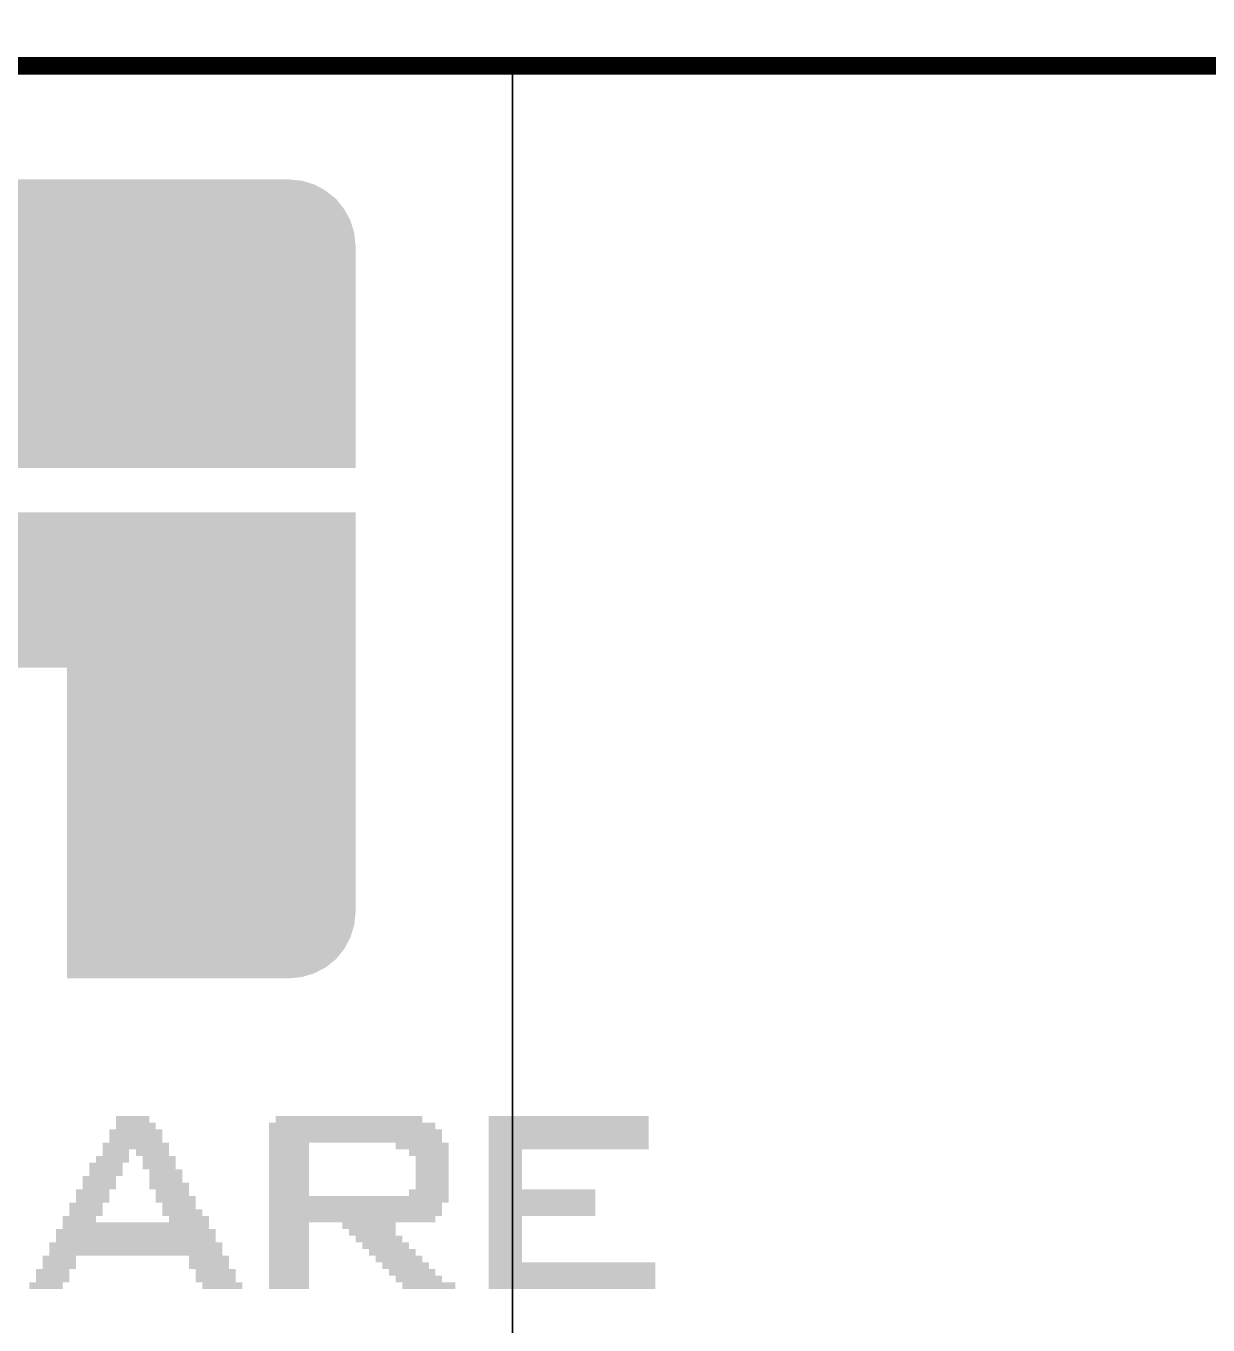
# Model space of a CAD drawing. Extents: x 183 to 1008, y 302 to 1008.
# Drawn here: x 509.35 to 522.88, y 748.45 to 763.32 of the extents above; entities that cross this region are included whole.
import ezdxf

# ---------------------------------------------------------------- set-up
doc = ezdxf.new("R2010")
doc.units = 0
doc.layers.get('0').update_dxf_attribs({"linetype": 'CONTINUOUS'})
doc.layers.get('DEFPOINTS').update_dxf_attribs({"linetype": 'CONTINUOUS'})
doc.layers.add('MASK_BOTTOM_ART', color=5, linetype='CONTINUOUS')
doc.layers.add('SILK_BOTTOM_ART', color=12, linetype='CONTINUOUS')
doc.styles.get("Standard").update_dxf_attribs({"font": 'txt.shx', "bigfont": 'whgtxt.shx'})
doc.dimstyles.get("Standard").update_dxf_attribs({"dimtxt": 0.18, "dimasz": 0.18, "dimexe": 0.18, "dimexo": 0.0625, "dimgap": 0.09, "dimtad": 0, "dimtih": 1, "dimtoh": 1, "dimdec": 4, "dimzin": 0, "dimtxsty": 'STANDARD', "dimcen": 0.09, "dimazin": 3, "dimtfac": 1, "dimtdec": 4, "dimtofl": 0, "dimtmove": 0, "dimatfit": 3, "dimtolj": 1, "dimtzin": 0})

# ---------------------------------------------------------------- blocks, each defined once
blk = doc.blocks.new('*D53')
at = {"color": 0, "linetype": 'CONTINUOUS'}
for p, q in [((439.916, 761.429), (439.916, 764.5)), ((589.916, 761.429), (589.916, 764.5)), ((440.096, 764.32), (514.301, 764.32)), ((589.736, 764.32), (515.531, 764.32))]:
    blk.add_line(p, q, dxfattribs=at)
for points in [[(440.096, 764.35), (440.096, 764.29), (439.916, 764.32)], [(589.736, 764.35), (589.736, 764.29), (589.916, 764.32)]]:
    blk.add_solid(points, dxfattribs=at)
at = {"layer": 'DEFPOINTS', "color": 0, "linetype": 'CONTINUOUS'}
for p in [(589.916, 764.32), (439.916, 761.367), (589.916, 761.367)]:
    blk.add_point(p, dxfattribs=at)
at = {"color": 0, "linetype": 'CONTINUOUS', "insert": (514.916, 764.32), "char_height": 0.18, "attachment_point": 5}
blk.add_mtext('\\A1;150.0000', dxfattribs=at)

msp = doc.modelspace()

# ---------------------------------------------------------------- linework, layer by layer
msp.add_line((514.91635, 762.86383), (514.91635, 737.86383))
at = {"layer": 'MASK_BOTTOM_ART', "const_width": 0.2}
msp.add_lwpolyline([(589.91635, 740.61383), (589.91635, 738.86383), (588.91635, 737.86383), (440.91635, 737.86383), (439.91635, 738.86383), (439.91635, 761.86383), (440.91635, 762.86383), (588.91635, 762.86383), (589.91635, 761.86383), (589.91635, 740.61383)], dxfattribs=at)
at = {"layer": 'SILK_BOTTOM_ART', "const_width": 0.2}
msp.add_lwpolyline([(589.91635, 740.61383), (589.91635, 738.86383), (588.91635, 737.86383), (440.91635, 737.86383), (439.91635, 738.86383), (439.91635, 761.86383), (440.91635, 762.86383), (588.91635, 762.86383), (589.91635, 761.86383), (589.91635, 740.61383)], dxfattribs=at)
at = {"layer": 'SILK_BOTTOM_ART'}
for points in [[(512.65045, 761.50543), (512.50565, 761.54863), (504.44626, 761.50543), (504.58845, 761.54863)], [(512.50565, 761.54863), (512.35835, 761.56383), (504.58845, 761.54863), (504.73835, 761.56383)], [(512.89685, 761.34033), (512.77996, 761.43433), (504.19986, 761.34033), (504.31415, 761.43433)], [(512.77996, 761.43433), (512.77995, 761.43433), (504.31415, 761.43433), (504.31416, 761.43433)], [(512.77995, 761.43433), (512.65046, 761.50543), (504.31416, 761.43433), (504.44625, 761.50543)], [(512.65046, 761.50543), (512.65045, 761.50543), (504.44625, 761.50543), (504.44626, 761.50543)], [(513.06195, 761.09393), (512.99086, 761.22343), (504.03475, 761.09393), (504.10335, 761.22343)], [(512.99085, 761.22343), (512.89686, 761.34033), (504.10335, 761.22343), (504.19985, 761.34033)], [(512.89686, 761.34033), (512.89685, 761.34033), (504.19985, 761.34033), (504.19986, 761.34033)], [(513.10515, 760.94913), (513.06196, 761.09393), (503.99155, 760.94913), (504.03475, 761.09393)], [(513.12035, 760.80183), (513.10516, 760.94913), (503.97635, 760.80183), (503.99155, 760.94913)], [(513.12035, 758.26185), (513.12035, 760.80183), (503.97635, 758.26185), (503.97635, 760.80183)], [(507.02437, 758.26183), (513.12035, 758.26185), (503.97635, 758.26183), (503.97635, 758.26185)], [(513.12034, 757.75381), (513.12033, 757.75383), (507.53235, 757.75381), (513.12033, 757.75383)], [(513.12034, 755.97583), (513.12034, 757.75381), (507.53237, 755.97583), (507.53235, 757.75381)], [(513.12034, 755.97581), (513.12034, 755.97583), (509.81835, 755.97581), (507.53237, 755.97583)], [(513.12035, 753.18183), (513.12034, 755.97581), (509.81837, 753.18183), (509.81835, 755.97581)], [(513.10515, 753.03193), (513.12035, 753.18183), (509.81837, 753.03193), (509.81837, 753.18183)], [(513.06196, 752.88973), (513.10515, 753.03193), (509.81837, 752.88973), (509.81837, 753.03193)], [(512.99086, 752.75763), (513.06196, 752.88973), (509.81837, 752.75763), (509.81837, 752.88973)], [(512.89686, 752.64083), (512.99086, 752.75763), (509.81837, 752.64083), (509.81837, 752.75763)], [(512.77995, 752.54683), (512.89686, 752.64083), (509.81837, 752.54683), (509.81837, 752.64083)], [(512.65046, 752.47823), (512.77995, 752.54683), (509.81837, 752.47823), (509.81837, 752.54683)], [(512.50566, 752.43503), (512.65046, 752.47823), (509.81837, 752.43503), (509.81837, 752.47823)], [(512.35835, 752.41983), (512.50566, 752.43503), (509.81837, 752.41983), (509.81837, 752.43503)], [(510.75813, 750.84501), (510.75813, 750.84503), (510.37715, 750.84501), (510.75813, 750.84503)], [(510.75813, 750.76883), (510.75813, 750.84501), (510.37717, 750.76883), (510.37715, 750.84501)], [(513.88233, 750.84501), (513.88233, 750.84503), (512.20595, 750.84501), (513.88233, 750.84503)], [(513.88233, 750.76883), (513.88233, 750.84501), (512.20597, 750.76883), (512.20595, 750.84501)], [(516.47313, 750.84501), (516.47313, 750.84503), (514.64185, 750.84501), (516.47313, 750.84503)], [(516.47313, 750.76883), (516.47313, 750.84501), (514.64187, 750.76883), (514.64185, 750.84501)], [(510.91053, 750.69261), (510.91053, 750.69263), (510.30095, 750.69261), (510.91053, 750.69263)], [(510.91053, 750.61643), (510.91053, 750.69261), (510.30097, 750.61643), (510.30095, 750.69261)], [(510.83433, 750.76881), (510.83433, 750.76883), (510.37715, 750.76881), (510.83433, 750.76883)], [(510.83433, 750.69263), (510.83433, 750.76881), (510.37717, 750.69263), (510.37715, 750.76881)], [(514.03473, 750.76881), (514.03473, 750.76883), (512.12975, 750.76881), (514.03473, 750.76883)], [(514.03473, 750.69263), (514.03473, 750.76881), (512.12977, 750.69263), (512.12975, 750.76881)], [(514.11093, 750.69261), (514.11093, 750.69263), (512.12975, 750.69261), (514.11093, 750.69263)], [(514.11093, 750.61643), (514.11093, 750.69261), (512.12977, 750.61643), (512.12975, 750.69261)], [(516.47313, 750.76881), (516.47313, 750.76883), (514.64185, 750.76881), (516.47313, 750.76883)], [(516.47313, 750.69263), (516.47313, 750.76881), (514.64187, 750.69263), (514.64185, 750.76881)], [(516.47313, 750.69261), (516.47313, 750.69263), (514.64185, 750.69261), (516.47313, 750.69263)], [(516.47313, 750.61643), (516.47313, 750.69261), (514.64187, 750.61643), (514.64185, 750.69261)], [(510.98673, 750.54021), (510.98673, 750.54023), (510.22475, 750.54021), (510.98673, 750.54023)], [(510.98673, 750.46403), (510.98673, 750.54021), (510.22477, 750.46403), (510.22475, 750.54021)], [(510.91053, 750.61641), (510.91053, 750.61643), (510.30095, 750.61641), (510.91053, 750.61643)], [(510.91053, 750.54023), (510.91053, 750.61641), (510.30097, 750.54023), (510.30095, 750.61641)], [(514.11093, 750.61641), (514.11093, 750.61643), (512.12975, 750.61641), (514.11093, 750.61643)], [(514.11093, 750.54023), (514.11093, 750.61641), (512.12977, 750.54023), (512.12975, 750.61641)], [(512.58693, 750.54021), (512.58693, 750.54023), (512.12975, 750.54021), (512.58693, 750.54023)], [(512.58693, 750.46403), (512.58693, 750.54021), (512.12977, 750.46403), (512.12975, 750.54021)], [(514.18713, 750.54021), (514.18713, 750.54023), (513.57755, 750.54021), (514.18713, 750.54023)], [(514.18713, 750.46403), (514.18713, 750.54021), (513.57757, 750.46403), (513.57755, 750.54021)], [(516.47313, 750.61641), (516.47313, 750.61643), (514.64185, 750.61641), (516.47313, 750.61643)], [(516.47313, 750.54023), (516.47313, 750.61641), (514.64187, 750.54023), (514.64185, 750.61641)], [(516.47313, 750.54021), (516.47313, 750.54023), (514.64185, 750.54021), (516.47313, 750.54023)], [(516.47313, 750.46403), (516.47313, 750.54021), (514.64187, 750.46403), (514.64185, 750.54021)], [(510.52703, 750.38781), (510.52703, 750.38783), (510.14855, 750.38781), (510.52703, 750.38783)], [(510.52703, 750.31163), (510.52703, 750.38781), (510.14857, 750.31163), (510.14855, 750.38781)], [(510.52703, 750.46401), (510.52703, 750.46403), (510.22475, 750.46401), (510.52703, 750.46403)], [(510.52703, 750.38783), (510.52703, 750.46401), (510.22477, 750.38783), (510.22475, 750.46401)], [(510.98673, 750.46401), (510.98673, 750.46403), (510.60575, 750.46401), (510.98673, 750.46403)], [(510.98673, 750.38783), (510.98673, 750.46401), (510.60577, 750.38783), (510.60575, 750.46401)], [(511.06293, 750.38781), (511.06293, 750.38783), (510.68195, 750.38781), (511.06293, 750.38783)], [(511.06293, 750.31163), (511.06293, 750.38781), (510.68197, 750.31163), (510.68195, 750.38781)], [(512.58693, 750.46401), (512.58693, 750.46403), (512.12975, 750.46401), (512.58693, 750.46403)], [(512.58693, 750.38783), (512.58693, 750.46401), (512.12977, 750.38783), (512.12975, 750.46401)], [(512.58693, 750.38781), (512.58693, 750.38783), (512.12975, 750.38781), (512.58693, 750.38783)], [(512.58693, 750.31163), (512.58693, 750.38781), (512.12977, 750.31163), (512.12975, 750.38781)], [(514.18713, 750.46401), (514.18713, 750.46403), (513.72995, 750.46401), (514.18713, 750.46403)], [(514.18713, 750.38783), (514.18713, 750.46401), (513.72997, 750.38783), (513.72995, 750.46401)], [(514.18713, 750.38781), (514.18713, 750.38783), (513.80615, 750.38781), (514.18713, 750.38783)], [(514.18713, 750.31163), (514.18713, 750.38781), (513.80617, 750.31163), (513.80615, 750.38781)], [(515.02533, 750.46401), (515.02533, 750.46403), (514.64185, 750.46401), (515.02533, 750.46403)], [(515.02533, 750.38783), (515.02533, 750.46401), (514.64187, 750.38783), (514.64185, 750.46401)], [(515.02533, 750.38781), (515.02533, 750.38783), (514.64185, 750.38781), (515.02533, 750.38783)], [(515.02533, 750.31163), (515.02533, 750.38781), (514.64187, 750.31163), (514.64185, 750.38781)], [(510.45333, 750.31161), (510.45333, 750.31163), (510.07235, 750.31161), (510.45333, 750.31163)], [(510.45333, 750.23543), (510.45333, 750.31161), (510.07237, 750.23543), (510.07235, 750.31161)], [(510.45333, 750.23541), (510.45333, 750.23543), (510.07235, 750.23541), (510.45333, 750.23543)], [(510.45333, 750.15673), (510.45333, 750.23541), (510.07237, 750.15673), (510.07235, 750.23541)], [(511.06293, 750.31161), (511.06293, 750.31163), (510.68195, 750.31161), (511.06293, 750.31163)], [(511.06293, 750.23543), (511.06293, 750.31161), (510.68197, 750.23543), (510.68195, 750.31161)], [(511.13913, 750.23541), (511.13913, 750.23543), (510.75815, 750.23541), (511.13913, 750.23543)], [(511.13913, 750.15673), (511.13913, 750.23541), (510.75817, 750.15673), (510.75815, 750.23541)], [(512.58693, 750.31161), (512.58693, 750.31163), (512.12975, 750.31161), (512.58693, 750.31163)], [(512.58693, 750.23543), (512.58693, 750.31161), (512.12977, 750.23543), (512.12975, 750.31161)], [(512.58693, 750.23541), (512.58693, 750.23543), (512.12975, 750.23541), (512.58693, 750.23543)], [(512.58693, 750.15673), (512.58693, 750.23541), (512.12977, 750.15673), (512.12975, 750.23541)], [(514.18713, 750.31161), (514.18713, 750.31163), (513.80615, 750.31161), (514.18713, 750.31163)], [(514.18713, 750.23543), (514.18713, 750.31161), (513.80617, 750.23543), (513.80615, 750.31161)], [(514.18713, 750.23541), (514.18713, 750.23543), (513.80615, 750.23541), (514.18713, 750.23543)], [(514.18713, 750.15673), (514.18713, 750.23541), (513.80617, 750.15673), (513.80615, 750.23541)], [(515.02533, 750.31161), (515.02533, 750.31163), (514.64185, 750.31161), (515.02533, 750.31163)], [(515.02533, 750.23543), (515.02533, 750.31161), (514.64187, 750.23543), (514.64185, 750.31161)], [(515.02533, 750.23541), (515.02533, 750.23543), (514.64185, 750.23541), (515.02533, 750.23543)], [(515.02533, 750.15673), (515.02533, 750.23541), (514.64187, 750.15673), (514.64185, 750.23541)], [(510.37713, 750.15671), (510.37713, 750.15673), (509.99615, 750.15671), (510.37713, 750.15673)], [(510.37713, 750.08303), (510.37713, 750.15671), (509.99617, 750.08303), (509.99615, 750.15671)], [(510.37713, 750.08301), (510.37713, 750.08303), (509.99615, 750.08301), (510.37713, 750.08303)], [(510.37713, 750.00683), (510.37713, 750.08301), (509.99617, 750.00683), (509.99615, 750.08301)], [(511.13913, 750.15671), (511.13913, 750.15673), (510.75815, 750.15671), (511.13913, 750.15673)], [(511.13913, 750.08303), (511.13913, 750.15671), (510.75817, 750.08303), (510.75815, 750.15671)], [(511.21533, 750.08301), (511.21533, 750.08303), (510.75815, 750.08301), (511.21533, 750.08303)], [(511.21533, 750.00683), (511.21533, 750.08301), (510.75817, 750.00683), (510.75815, 750.08301)], [(512.58693, 750.15671), (512.58693, 750.15673), (512.12975, 750.15671), (512.58693, 750.15673)], [(512.58693, 750.08303), (512.58693, 750.15671), (512.12977, 750.08303), (512.12975, 750.15671)], [(512.58693, 750.08301), (512.58693, 750.08303), (512.12975, 750.08301), (512.58693, 750.08303)], [(512.58693, 750.00683), (512.58693, 750.08301), (512.12977, 750.00683), (512.12975, 750.08301)], [(514.18713, 750.15671), (514.18713, 750.15673), (513.80615, 750.15671), (514.18713, 750.15673)], [(514.18713, 750.08303), (514.18713, 750.15671), (513.80617, 750.08303), (513.80615, 750.15671)], [(514.18713, 750.08301), (514.18713, 750.08303), (513.80615, 750.08301), (514.18713, 750.08303)], [(514.18713, 750.00683), (514.18713, 750.08301), (513.80617, 750.00683), (513.80615, 750.08301)], [(515.02533, 750.15671), (515.02533, 750.15673), (514.64185, 750.15671), (515.02533, 750.15673)], [(515.02533, 750.08303), (515.02533, 750.15671), (514.64187, 750.08303), (514.64185, 750.15671)], [(515.02533, 750.08301), (515.02533, 750.08303), (514.64185, 750.08301), (515.02533, 750.08303)], [(515.02533, 750.00683), (515.02533, 750.08301), (514.64187, 750.00683), (514.64185, 750.08301)], [(510.30093, 750.00681), (510.30093, 750.00683), (509.91995, 750.00681), (510.30093, 750.00683)], [(510.30093, 749.93063), (510.30093, 750.00681), (509.91997, 749.93063), (509.91995, 750.00681)], [(510.30093, 749.93061), (510.30093, 749.93063), (509.91995, 749.93061), (510.30093, 749.93063)], [(510.30093, 749.85443), (510.30093, 749.93061), (509.91997, 749.85443), (509.91995, 749.93061)], [(511.21533, 750.00681), (511.21533, 750.00683), (510.83435, 750.00681), (511.21533, 750.00683)], [(511.21533, 749.93063), (511.21533, 750.00681), (510.83437, 749.93063), (510.83435, 750.00681)], [(511.29153, 749.93061), (511.29153, 749.93063), (510.83435, 749.93061), (511.29153, 749.93063)], [(511.29153, 749.85443), (511.29153, 749.93061), (510.83437, 749.85443), (510.83435, 749.93061)], [(512.58693, 750.00681), (512.58693, 750.00683), (512.12975, 750.00681), (512.58693, 750.00683)], [(512.58693, 749.93063), (512.58693, 750.00681), (512.12977, 749.93063), (512.12975, 750.00681)], [(514.18713, 749.93061), (514.18713, 749.93063), (512.12975, 749.93061), (514.18713, 749.93063)], [(514.18713, 749.85443), (514.18713, 749.93061), (512.12977, 749.85443), (512.12975, 749.93061)], [(514.18713, 750.00681), (514.18713, 750.00683), (513.72995, 750.00681), (514.18713, 750.00683)], [(514.18713, 749.93063), (514.18713, 750.00681), (513.72997, 749.93063), (513.72995, 750.00681)], [(515.86353, 750.00681), (515.86353, 750.00683), (514.64185, 750.00681), (515.86353, 750.00683)], [(515.86353, 749.93063), (515.86353, 750.00681), (514.64187, 749.93063), (514.64185, 750.00681)], [(515.86353, 749.93061), (515.86353, 749.93063), (514.64185, 749.93061), (515.86353, 749.93063)], [(515.86353, 749.85443), (515.86353, 749.93061), (514.64187, 749.85443), (514.64185, 749.93061)], [(510.22473, 749.85441), (510.22473, 749.85443), (509.84375, 749.85441), (510.22473, 749.85443)], [(510.22473, 749.77823), (510.22473, 749.85441), (509.84377, 749.77823), (509.84375, 749.85441)], [(510.22473, 749.77821), (510.22473, 749.77823), (509.84375, 749.77821), (510.22473, 749.77823)], [(510.22473, 749.70203), (510.22473, 749.77821), (509.84377, 749.70203), (509.84375, 749.77821)], [(511.29153, 749.85441), (511.29153, 749.85443), (510.91055, 749.85441), (511.29153, 749.85443)], [(511.29153, 749.77823), (511.29153, 749.85441), (510.91057, 749.77823), (510.91055, 749.85441)], [(511.36773, 749.77821), (511.36773, 749.77823), (510.91055, 749.77821), (511.36773, 749.77823)], [(511.36773, 749.70203), (511.36773, 749.77821), (510.91057, 749.70203), (510.91055, 749.77821)], [(514.11093, 749.85441), (514.11093, 749.85443), (512.12975, 749.85441), (514.11093, 749.85443)], [(514.11093, 749.77823), (514.11093, 749.85441), (512.12977, 749.77823), (512.12975, 749.85441)], [(514.11093, 749.77821), (514.11093, 749.77823), (512.12975, 749.77821), (514.11093, 749.77823)], [(514.11093, 749.70203), (514.11093, 749.77821), (512.12977, 749.70203), (512.12975, 749.77821)], [(515.86353, 749.85441), (515.86353, 749.85443), (514.64185, 749.85441), (515.86353, 749.85443)], [(515.86353, 749.77823), (515.86353, 749.85441), (514.64187, 749.77823), (514.64185, 749.85441)], [(515.86353, 749.77821), (515.86353, 749.77823), (514.64185, 749.77821), (515.86353, 749.77823)], [(515.86353, 749.70203), (515.86353, 749.77821), (514.64187, 749.70203), (514.64185, 749.77821)], [(510.14853, 749.70201), (510.14853, 749.70203), (509.76755, 749.70201), (510.14853, 749.70203)], [(510.14853, 749.62583), (510.14853, 749.70201), (509.76757, 749.62583), (509.76755, 749.70201)], [(511.44393, 749.62581), (511.44393, 749.62583), (509.76755, 749.62581), (511.44393, 749.62583)], [(511.44393, 749.54963), (511.44393, 749.62581), (509.76757, 749.54963), (509.76755, 749.62581)], [(511.44393, 749.70201), (511.44393, 749.70203), (510.98675, 749.70201), (511.44393, 749.70203)], [(511.44393, 749.62583), (511.44393, 749.70201), (510.98677, 749.62583), (510.98675, 749.70201)], [(514.03473, 749.70201), (514.03473, 749.70203), (512.12975, 749.70201), (514.03473, 749.70203)], [(514.03473, 749.62583), (514.03473, 749.70201), (512.12977, 749.62583), (512.12975, 749.70201)], [(512.58693, 749.62581), (512.58693, 749.62583), (512.12975, 749.62581), (512.58693, 749.62583)], [(512.58693, 749.54963), (512.58693, 749.62581), (512.12977, 749.54963), (512.12975, 749.62581)], [(513.57753, 749.62581), (513.57753, 749.62583), (512.96795, 749.62581), (513.57753, 749.62583)], [(513.57753, 749.54963), (513.57753, 749.62581), (512.96797, 749.54963), (512.96795, 749.62581)], [(515.02533, 749.70201), (515.02533, 749.70203), (514.64185, 749.70201), (515.02533, 749.70203)], [(515.02533, 749.62583), (515.02533, 749.70201), (514.64187, 749.62583), (514.64185, 749.70201)], [(515.02533, 749.62581), (515.02533, 749.62583), (514.64185, 749.62581), (515.02533, 749.62583)], [(515.02533, 749.54963), (515.02533, 749.62581), (514.64187, 749.54963), (514.64185, 749.62581)], [(511.52013, 749.54961), (511.52013, 749.54963), (509.69135, 749.54961), (511.52013, 749.54963)], [(511.52013, 749.47343), (511.52013, 749.54961), (509.69137, 749.47343), (509.69135, 749.54961)], [(511.52013, 749.47341), (511.52013, 749.47343), (509.69135, 749.47341), (511.52013, 749.47343)], [(511.52013, 749.39723), (511.52013, 749.47341), (509.69137, 749.39723), (509.69135, 749.47341)], [(512.58693, 749.54961), (512.58693, 749.54963), (512.12975, 749.54961), (512.58693, 749.54963)], [(512.58693, 749.47343), (512.58693, 749.54961), (512.12977, 749.47343), (512.12975, 749.54961)], [(512.58693, 749.47341), (512.58693, 749.47343), (512.12975, 749.47341), (512.58693, 749.47343)], [(512.58693, 749.39723), (512.58693, 749.47341), (512.12977, 749.39723), (512.12975, 749.47341)], [(513.57753, 749.54961), (513.57753, 749.54963), (513.04415, 749.54961), (513.57753, 749.54963)], [(513.57753, 749.47343), (513.57753, 749.54961), (513.04417, 749.47343), (513.04415, 749.54961)], [(513.65373, 749.47341), (513.65373, 749.47343), (513.12035, 749.47341), (513.65373, 749.47343)], [(513.65373, 749.39723), (513.65373, 749.47341), (513.12037, 749.39723), (513.12035, 749.47341)], [(515.02533, 749.54961), (515.02533, 749.54963), (514.64185, 749.54961), (515.02533, 749.54963)], [(515.02533, 749.47343), (515.02533, 749.54961), (514.64187, 749.47343), (514.64185, 749.54961)], [(515.02533, 749.47341), (515.02533, 749.47343), (514.64185, 749.47341), (515.02533, 749.47343)], [(515.02533, 749.39723), (515.02533, 749.47341), (514.64187, 749.39723), (514.64185, 749.47341)], [(511.59633, 749.39721), (511.59633, 749.39723), (509.61515, 749.39721), (511.59633, 749.39723)], [(511.59633, 749.32103), (511.59633, 749.39721), (509.61517, 749.32103), (509.61515, 749.39721)], [(511.59633, 749.32101), (511.59633, 749.32103), (509.61515, 749.32101), (511.59633, 749.32103)], [(511.59633, 749.24483), (511.59633, 749.32101), (509.61517, 749.24483), (509.61515, 749.32101)], [(512.58693, 749.39721), (512.58693, 749.39723), (512.12975, 749.39721), (512.58693, 749.39723)], [(512.58693, 749.32103), (512.58693, 749.39721), (512.12977, 749.32103), (512.12975, 749.39721)], [(512.58693, 749.32101), (512.58693, 749.32103), (512.12975, 749.32101), (512.58693, 749.32103)], [(512.58693, 749.24483), (512.58693, 749.32101), (512.12977, 749.24483), (512.12975, 749.32101)], [(513.72993, 749.39721), (513.72993, 749.39723), (513.19655, 749.39721), (513.72993, 749.39723)], [(513.72993, 749.32103), (513.72993, 749.39721), (513.19657, 749.32103), (513.19655, 749.39721)], [(513.80613, 749.32101), (513.80613, 749.32103), (513.27275, 749.32101), (513.80613, 749.32103)], [(513.80613, 749.24483), (513.80613, 749.32101), (513.27277, 749.24483), (513.27275, 749.32101)], [(515.02533, 749.39721), (515.02533, 749.39723), (514.64185, 749.39721), (515.02533, 749.39723)], [(515.02533, 749.32103), (515.02533, 749.39721), (514.64187, 749.32103), (514.64185, 749.39721)], [(515.02533, 749.32101), (515.02533, 749.32103), (514.64185, 749.32101), (515.02533, 749.32103)], [(515.02533, 749.24483), (515.02533, 749.32101), (514.64187, 749.24483), (514.64185, 749.32101)], [(509.91993, 749.24481), (509.91993, 749.24483), (509.53895, 749.24481), (509.91993, 749.24483)], [(509.91993, 749.16863), (509.91993, 749.24481), (509.53897, 749.16863), (509.53895, 749.24481)], [(509.91993, 749.16861), (509.91993, 749.16863), (509.53895, 749.16861), (509.91993, 749.16863)], [(509.91993, 749.09243), (509.91993, 749.16861), (509.53897, 749.09243), (509.53895, 749.16861)], [(511.67253, 749.24481), (511.67253, 749.24483), (511.21535, 749.24481), (511.67253, 749.24483)], [(511.67253, 749.16863), (511.67253, 749.24481), (511.21537, 749.16863), (511.21535, 749.24481)], [(511.67253, 749.16861), (511.67253, 749.16863), (511.21535, 749.16861), (511.67253, 749.16863)], [(511.67253, 749.09243), (511.67253, 749.16861), (511.21537, 749.09243), (511.21535, 749.16861)], [(512.58693, 749.24481), (512.58693, 749.24483), (512.12975, 749.24481), (512.58693, 749.24483)], [(512.58693, 749.16863), (512.58693, 749.24481), (512.12977, 749.16863), (512.12975, 749.24481)], [(512.58693, 749.16861), (512.58693, 749.16863), (512.12975, 749.16861), (512.58693, 749.16863)], [(512.58693, 749.09243), (512.58693, 749.16861), (512.12977, 749.09243), (512.12975, 749.16861)], [(513.88233, 749.24481), (513.88233, 749.24483), (513.34895, 749.24481), (513.88233, 749.24483)], [(513.88233, 749.16863), (513.88233, 749.24481), (513.34897, 749.16863), (513.34895, 749.24481)], [(513.95853, 749.16861), (513.95853, 749.16863), (513.42515, 749.16861), (513.95853, 749.16863)], [(513.95853, 749.09243), (513.95853, 749.16861), (513.42517, 749.09243), (513.42515, 749.16861)], [(515.02533, 749.24481), (515.02533, 749.24483), (514.64185, 749.24481), (515.02533, 749.24483)], [(515.02533, 749.16863), (515.02533, 749.24481), (514.64187, 749.16863), (514.64185, 749.24481)], [(516.54933, 749.16861), (516.54933, 749.16863), (514.64185, 749.16861), (516.54933, 749.16863)], [(516.54933, 749.09243), (516.54933, 749.16861), (514.64187, 749.09243), (514.64185, 749.16861)], [(509.84373, 749.09241), (509.84373, 749.09243), (509.46275, 749.09241), (509.84373, 749.09243)], [(509.84373, 749.01623), (509.84373, 749.09241), (509.46277, 749.01623), (509.46275, 749.09241)], [(511.74873, 749.09241), (511.74873, 749.09243), (511.29155, 749.09241), (511.74873, 749.09243)], [(511.74873, 749.01623), (511.74873, 749.09241), (511.29157, 749.01623), (511.29155, 749.09241)], [(512.58693, 749.09241), (512.58693, 749.09243), (512.12975, 749.09241), (512.58693, 749.09243)], [(512.58693, 749.01623), (512.58693, 749.09241), (512.12977, 749.01623), (512.12975, 749.09241)], [(514.03473, 749.09241), (514.03473, 749.09243), (513.50135, 749.09241), (514.03473, 749.09243)], [(514.03473, 749.01623), (514.03473, 749.09241), (513.50137, 749.01623), (513.50135, 749.09241)], [(516.54933, 749.09241), (516.54933, 749.09243), (514.64185, 749.09241), (516.54933, 749.09243)], [(516.54933, 749.01623), (516.54933, 749.09241), (514.64187, 749.01623), (514.64185, 749.09241)], [(509.76753, 748.94001), (509.76753, 748.94003), (509.38655, 748.94001), (509.76753, 748.94003)], [(509.76753, 748.86383), (509.76753, 748.94001), (509.38657, 748.86383), (509.38655, 748.94001)], [(509.84373, 749.01621), (509.84373, 749.01623), (509.46275, 749.01621), (509.84373, 749.01623)], [(509.84373, 748.94003), (509.84373, 749.01621), (509.46277, 748.94003), (509.46275, 749.01621)], [(511.74873, 749.01621), (511.74873, 749.01623), (511.29155, 749.01621), (511.74873, 749.01623)], [(511.74873, 748.94003), (511.74873, 749.01621), (511.29157, 748.94003), (511.29155, 749.01621)], [(511.82493, 748.94001), (511.82493, 748.94003), (511.36775, 748.94001), (511.82493, 748.94003)], [(511.82493, 748.86383), (511.82493, 748.94001), (511.36777, 748.86383), (511.36775, 748.94001)], [(512.58693, 749.01621), (512.58693, 749.01623), (512.12975, 749.01621), (512.58693, 749.01623)], [(512.58693, 748.94003), (512.58693, 749.01621), (512.12977, 748.94003), (512.12975, 749.01621)], [(512.58693, 748.94001), (512.58693, 748.94003), (512.12975, 748.94001), (512.58693, 748.94003)], [(512.58693, 748.86383), (512.58693, 748.94001), (512.12977, 748.86383), (512.12975, 748.94001)], [(514.11093, 749.01621), (514.11093, 749.01623), (513.57755, 749.01621), (514.11093, 749.01623)], [(514.11093, 748.94003), (514.11093, 749.01621), (513.57757, 748.94003), (513.57755, 749.01621)], [(514.26333, 748.94001), (514.26333, 748.94003), (513.65375, 748.94001), (514.26333, 748.94003)], [(514.26333, 748.86383), (514.26333, 748.94001), (513.65377, 748.86383), (513.65375, 748.94001)], [(516.54933, 749.01621), (516.54933, 749.01623), (514.64185, 749.01621), (516.54933, 749.01623)], [(516.54933, 748.94003), (516.54933, 749.01621), (514.64187, 748.94003), (514.64185, 749.01621)], [(516.54933, 748.94001), (516.54933, 748.94003), (514.64185, 748.94001), (516.54933, 748.94003)], [(516.54933, 748.86383), (516.54933, 748.94001), (514.64187, 748.86383), (514.64185, 748.94001)]]:
    msp.add_solid(points, dxfattribs=at)

# ---------------------------------------------------------------- dimensions: what is measured, and where the dimension line sits
at = {"linetype": 'CONTINUOUS'}
dim = msp.add_linear_dim(base=(589.91635, 764.32012), p1=(439.91635, 761.367), p2=(589.91635, 761.367), angle=180, dimstyle='STANDARD', dxfattribs=at)
dim.commit()
dim.dimension.update_dxf_attribs({"geometry": '*D53', "text_midpoint": (514.91635, 764.32012)})

doc.saveas('drawing.dxf')
